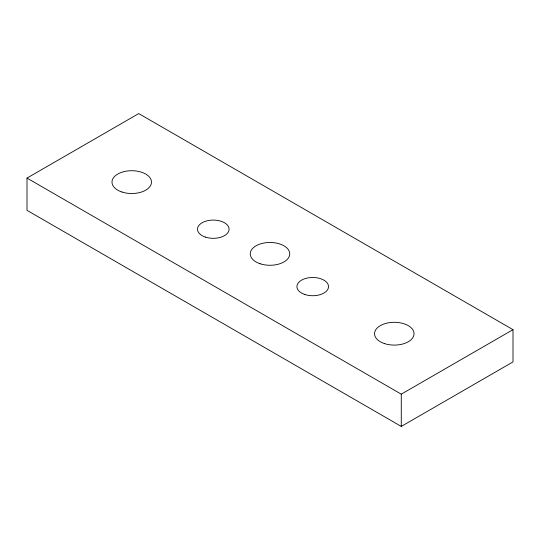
<?xml version="1.0" encoding="UTF-8"?>
<svg xmlns="http://www.w3.org/2000/svg" width="540" height="540" viewBox="0 0 540 540"><rect width="100%" height="100%" fill="white"/><g stroke="black" fill="none" stroke-linecap="round" stroke-linejoin="round"><path stroke-width="0.81" d="M27 178.085L138.726 113.582L513 329.663L513 361.915L401.274 426.418L27 210.337L27 178.085L401.274 394.166L513 329.663M401.274 394.166L401.274 426.418M205.403 237.101A15.802 9.119 0 0 0 229.102 229.203A15.802 9.119 0 0 0 205.403 221.299A15.802 9.119 0 0 0 205.403 237.101M121.865 191.99A19.751 11.401 0 0 0 151.49 182.115A19.751 11.401 0 0 0 121.865 172.24A19.751 11.401 0 0 0 121.865 191.99M384.419 343.575A19.751 11.401 0 0 0 414.045 333.7A19.751 11.401 0 0 0 384.419 323.825A19.751 11.401 0 0 0 384.419 343.575M260.125 263.75A19.751 11.401 0 0 0 289.75 253.874A19.751 11.401 0 0 0 260.125 243.999A19.751 11.401 0 0 0 260.125 263.75M304.837 294.509A15.802 9.119 0 0 0 328.536 286.612A15.802 9.119 0 0 0 304.837 278.707A15.802 9.119 0 0 0 304.837 294.509"/></g></svg>
